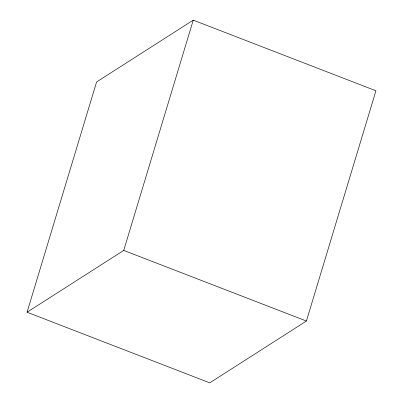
<?xml version="1.0" encoding="UTF-8"?>
<svg xmlns="http://www.w3.org/2000/svg" width="403" height="403" viewBox="0 0 403 403"><rect width="100%" height="100%" fill="white"/><g stroke="black" fill="none" stroke-linecap="round" stroke-linejoin="round"><path stroke-width="0.6" d="M27.066 312.229L96.589 81.965L193.249 20.15L375.934 90.771L306.411 321.035L209.751 382.85L27.066 312.229L123.731 250.414L193.249 20.15M123.731 250.414L306.411 321.035"/></g></svg>
